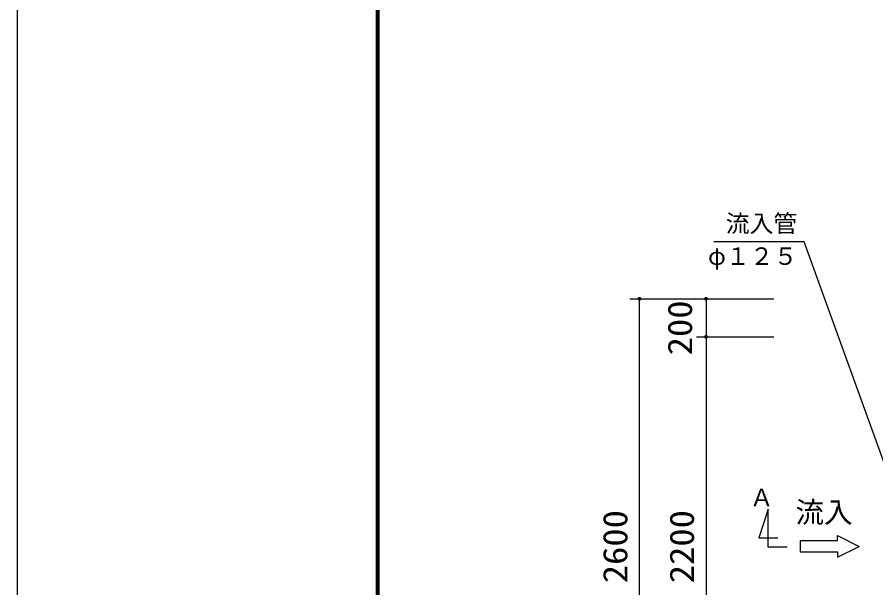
# Model space of a CAD drawing. Units: millimetres, scale not verified. Extents: x -14850 to 14850, y -10500 to 10500.
# Drawn here: x -14850 to -10338, y 1060 to 4057 of the extents above; entities that cross this region are included whole.
import ezdxf
from ezdxf.enums import TextEntityAlignment as Align

# ---------------------------------------------------------------- set-up
doc = ezdxf.new("R2010")
doc.units = ezdxf.units.MM
doc.header["$LTSCALE"] = 50
for name, color, linetype, lineweight in [('0-1_躯体', 3, 'Continuous', 25), ('0-4_製作', 5, 'Continuous', 25), ('0-7_図面枠', 7, 'Continuous', 25), ('0-8_Axis_waku', 7, 'Continuous', 25)]:
    doc.layers.add(name, color=color, linetype=linetype, lineweight=lineweight)
doc.styles.add('ＭＳ ゴシック', font='')
doc.styles.get('ＭＳ ゴシック').set_extended_font_data('MS Gothic')

msp = doc.modelspace()

# ---------------------------------------------------------------- linework, layer by layer
at = {"layer": '0-1_躯体'}
for p, q in [((-10714.69, 2878.11), (-11189.13, 2878.11)), ((-10136.97, 1278.11), (-10714.69, 2878.11)), ((-10538.65, 1334.36), (-10426.15, 1278.11)), ((-10538.65, 1306.23), (-10538.65, 1334.36)), ((-10538.65, 1306.23), (-10735.52, 1306.23)), ((-10735.52, 1306.23), (-10735.52, 1249.98)), ((-10735.52, 1249.98), (-10538.65, 1249.98))]:
    msp.add_line(p, q, dxfattribs=at)
for points in [[(-10803.36, 1273.23), (-10903.36, 1273.23), (-10903.36, 1473.23), (-10953.36, 1323.23), (-10853.36, 1323.23)], [(-10538.65, 1249.98), (-10538.65, 1221.86), (-10426.15, 1278.11)]]:
    msp.add_lwpolyline(points, dxfattribs=at)
at = {"layer": '0-4_製作', "color": 2}
for p, q in [((-11630.13, 2578.11), (-11230.13, 2578.11)), ((-11580.13, -21.89), (-11580.13, 2578.11)), ((-11280.13, 2578.11), (-10873.42, 2578.11)), ((-11230.13, 2578.11), (-11230.13, 2378.11)), ((-11280.13, 2378.11), (-10873.42, 2378.11)), ((-11230.13, 2378.11), (-11230.13, 178.11))]:
    msp.add_line(p, q, dxfattribs=at)
at = {"layer": '0-4_製作'}
for points in [[(-11589.17, 2582.36), (-11590.13, 2578.11), (-11590.11, 2578.73)], [(-11589.17, 2582.36), (-11580.13, 2578.11), (-11590.13, 2578.11)], [(-11580.13, 2578.11), (-11590.05, 2576.85), (-11590.13, 2578.11)], [(-11589.17, 2582.36), (-11590.11, 2578.73), (-11589.64, 2581.2)], [(-11589.64, 2581.2), (-11590.11, 2578.73), (-11589.95, 2579.98)], [(-11580.13, 2578.11), (-11589.81, 2575.62), (-11590.05, 2576.85)], [(-11580.13, 2578.11), (-11589.42, 2574.43), (-11589.81, 2575.62)], [(-11580.13, 2578.11), (-11588.89, 2573.29), (-11589.42, 2574.43)], [(-11588.57, 2583.46), (-11580.13, 2578.11), (-11589.17, 2582.36)], [(-11580.13, 2578.11), (-11588.22, 2572.23), (-11588.89, 2573.29)], [(-11587.83, 2584.48), (-11580.13, 2578.11), (-11588.57, 2583.46)], [(-11580.13, 2578.11), (-11587.41, 2571.26), (-11588.22, 2572.23)], [(-11586.97, 2585.4), (-11580.13, 2578.11), (-11587.83, 2584.48)], [(-11580.13, 2578.11), (-11586.5, 2570.4), (-11587.41, 2571.26)], [(-11586, 2586.2), (-11580.13, 2578.11), (-11586.97, 2585.4)], [(-11580.13, 2578.11), (-11585.48, 2569.66), (-11586.5, 2570.4)], [(-11584.94, 2586.87), (-11580.13, 2578.11), (-11586, 2586.2)], [(-11580.13, 2578.11), (-11584.38, 2569.06), (-11585.48, 2569.66)], [(-11583.81, 2587.4), (-11580.13, 2578.11), (-11584.94, 2586.87)], [(-11580.13, 2578.11), (-11583.22, 2568.6), (-11584.38, 2569.06)], [(-11582.61, 2587.79), (-11580.13, 2578.11), (-11583.81, 2587.4)], [(-11580.13, 2578.11), (-11582, 2568.28), (-11583.22, 2568.6)], [(-11581.38, 2588.03), (-11580.13, 2578.11), (-11582.61, 2587.79)], [(-11580.13, 2568.11), (-11582, 2568.28), (-11580.13, 2578.11)], [(-11580.13, 2588.11), (-11580.13, 2578.11), (-11581.38, 2588.03)], [(-11579.5, 2588.09), (-11580.13, 2578.11), (-11580.13, 2588.11)], [(-11578.25, 2587.93), (-11580.13, 2578.11), (-11579.5, 2588.09)], [(-11577.04, 2587.62), (-11580.13, 2578.11), (-11578.25, 2587.93)], [(-11577.04, 2587.62), (-11570.13, 2578.11), (-11580.13, 2578.11)], [(-11570.13, 2578.11), (-11580.13, 2568.11), (-11580.13, 2578.11)], [(-11570.13, 2578.11), (-11578.87, 2568.19), (-11580.13, 2568.11)], [(-11570.13, 2578.11), (-11577.64, 2568.42), (-11578.87, 2568.19)], [(-11570.13, 2578.11), (-11576.44, 2568.81), (-11577.64, 2568.42)], [(-11575.87, 2587.15), (-11570.13, 2578.11), (-11577.04, 2587.62)], [(-11570.13, 2578.11), (-11575.31, 2569.34), (-11576.44, 2568.81)], [(-11574.77, 2586.55), (-11570.13, 2578.11), (-11575.87, 2587.15)], [(-11570.13, 2578.11), (-11574.25, 2570.02), (-11575.31, 2569.34)], [(-11573.75, 2585.81), (-11570.13, 2578.11), (-11574.77, 2586.55)], [(-11570.13, 2578.11), (-11573.28, 2570.82), (-11574.25, 2570.02)], [(-11572.84, 2584.95), (-11570.13, 2578.11), (-11573.75, 2585.81)], [(-11570.13, 2578.11), (-11572.42, 2571.73), (-11573.28, 2570.82)], [(-11572.04, 2583.98), (-11570.13, 2578.11), (-11572.84, 2584.95)], [(-11570.13, 2578.11), (-11571.68, 2572.75), (-11572.42, 2571.73)], [(-11571.36, 2582.92), (-11570.13, 2578.11), (-11572.04, 2583.98)], [(-11570.13, 2578.11), (-11571.08, 2573.85), (-11571.68, 2572.75)], [(-11570.83, 2581.79), (-11570.13, 2578.11), (-11571.36, 2582.92)], [(-11570.13, 2578.11), (-11570.61, 2575.02), (-11571.08, 2573.85)], [(-11570.44, 2580.59), (-11570.13, 2578.11), (-11570.83, 2581.79)], [(-11570.14, 2577.48), (-11570.61, 2575.02), (-11570.13, 2578.11)], [(-11570.3, 2576.23), (-11570.61, 2575.02), (-11570.14, 2577.48)], [(-11570.2, 2579.36), (-11570.13, 2578.11), (-11570.44, 2580.59)], [(-11238.57, 2583.46), (-11240.13, 2578.11), (-11239.17, 2582.36)], [(-11238.57, 2583.46), (-11230.13, 2578.11), (-11240.13, 2578.11)], [(-11239.17, 2582.36), (-11240.13, 2578.11), (-11240.11, 2578.73)], [(-11230.13, 2578.11), (-11240.05, 2576.85), (-11240.13, 2578.11)], [(-11239.17, 2582.36), (-11240.11, 2578.73), (-11239.64, 2581.2)], [(-11239.64, 2581.2), (-11240.11, 2578.73), (-11239.95, 2579.98)], [(-11230.13, 2578.11), (-11239.81, 2575.62), (-11240.05, 2576.85)], [(-11230.13, 2578.11), (-11239.42, 2574.43), (-11239.81, 2575.62)], [(-11230.13, 2578.11), (-11238.89, 2573.29), (-11239.42, 2574.43)], [(-11230.13, 2578.11), (-11238.22, 2572.23), (-11238.89, 2573.29)], [(-11237.83, 2584.48), (-11230.13, 2578.11), (-11238.57, 2583.46)], [(-11230.13, 2578.11), (-11237.41, 2571.26), (-11238.22, 2572.23)], [(-11236.97, 2585.4), (-11230.13, 2578.11), (-11237.83, 2584.48)], [(-11230.13, 2578.11), (-11236.5, 2570.4), (-11237.41, 2571.26)], [(-11236, 2586.2), (-11230.13, 2578.11), (-11236.97, 2585.4)], [(-11230.13, 2578.11), (-11235.48, 2569.66), (-11236.5, 2570.4)], [(-11234.94, 2586.87), (-11230.13, 2578.11), (-11236, 2586.2)], [(-11230.13, 2578.11), (-11234.38, 2569.06), (-11235.48, 2569.66)], [(-11233.81, 2587.4), (-11230.13, 2578.11), (-11234.94, 2586.87)], [(-11230.13, 2578.11), (-11233.22, 2568.6), (-11234.38, 2569.06)], [(-11232.61, 2587.79), (-11230.13, 2578.11), (-11233.81, 2587.4)], [(-11230.13, 2578.11), (-11232, 2568.28), (-11233.22, 2568.6)], [(-11231.38, 2588.03), (-11230.13, 2578.11), (-11232.61, 2587.79)], [(-11230.13, 2568.11), (-11232, 2568.28), (-11230.13, 2578.11)], [(-11230.13, 2588.11), (-11230.13, 2578.11), (-11231.38, 2588.03)], [(-11229.5, 2588.09), (-11230.13, 2578.11), (-11230.13, 2588.11)], [(-11228.25, 2587.93), (-11230.13, 2578.11), (-11229.5, 2588.09)], [(-11227.04, 2587.62), (-11230.13, 2578.11), (-11228.25, 2587.93)], [(-11227.04, 2587.62), (-11220.13, 2578.11), (-11230.13, 2578.11)], [(-11220.13, 2578.11), (-11230.13, 2568.11), (-11230.13, 2578.11)], [(-11220.13, 2578.11), (-11228.87, 2568.19), (-11230.13, 2568.11)], [(-11220.13, 2578.11), (-11227.64, 2568.42), (-11228.87, 2568.19)], [(-11220.13, 2578.11), (-11226.44, 2568.81), (-11227.64, 2568.42)], [(-11225.87, 2587.15), (-11220.13, 2578.11), (-11227.04, 2587.62)], [(-11220.13, 2578.11), (-11225.31, 2569.34), (-11226.44, 2568.81)], [(-11224.77, 2586.55), (-11220.13, 2578.11), (-11225.87, 2587.15)], [(-11220.13, 2578.11), (-11224.25, 2570.02), (-11225.31, 2569.34)], [(-11223.75, 2585.81), (-11220.13, 2578.11), (-11224.77, 2586.55)], [(-11220.13, 2578.11), (-11223.28, 2570.82), (-11224.25, 2570.02)], [(-11222.84, 2584.95), (-11220.13, 2578.11), (-11223.75, 2585.81)], [(-11220.13, 2578.11), (-11222.42, 2571.73), (-11223.28, 2570.82)], [(-11222.04, 2583.98), (-11220.13, 2578.11), (-11222.84, 2584.95)], [(-11220.13, 2578.11), (-11221.68, 2572.75), (-11222.42, 2571.73)], [(-11221.36, 2582.92), (-11220.13, 2578.11), (-11222.04, 2583.98)], [(-11220.13, 2578.11), (-11221.08, 2573.85), (-11221.68, 2572.75)], [(-11220.83, 2581.79), (-11220.13, 2578.11), (-11221.36, 2582.92)], [(-11220.14, 2577.48), (-11221.08, 2573.85), (-11220.13, 2578.11)], [(-11220.14, 2577.48), (-11220.61, 2575.02), (-11221.08, 2573.85)], [(-11220.44, 2580.59), (-11220.13, 2578.11), (-11220.83, 2581.79)], [(-11220.3, 2576.23), (-11220.61, 2575.02), (-11220.14, 2577.48)], [(-11220.2, 2579.36), (-11220.13, 2578.11), (-11220.44, 2580.59)], [(-11580.13, 2568.11), (-11580.75, 2568.13), (-11582, 2568.28)], [(-11230.13, 2568.11), (-11230.75, 2568.13), (-11232, 2568.28)], [(-11239.17, 2382.36), (-11240.13, 2378.11), (-11240.11, 2378.73)], [(-11239.17, 2382.36), (-11230.13, 2378.11), (-11240.13, 2378.11)], [(-11230.13, 2378.11), (-11240.05, 2376.85), (-11240.13, 2378.11)], [(-11239.17, 2382.36), (-11240.11, 2378.73), (-11239.64, 2381.2)], [(-11239.64, 2381.2), (-11240.11, 2378.73), (-11239.95, 2379.98)], [(-11230.13, 2378.11), (-11239.81, 2375.62), (-11240.05, 2376.85)], [(-11230.13, 2378.11), (-11239.42, 2374.42), (-11239.81, 2375.62)], [(-11230.13, 2378.11), (-11238.89, 2373.29), (-11239.42, 2374.42)], [(-11238.57, 2383.46), (-11230.13, 2378.11), (-11239.17, 2382.36)], [(-11230.13, 2378.11), (-11238.22, 2372.23), (-11238.89, 2373.29)], [(-11237.83, 2384.48), (-11230.13, 2378.11), (-11238.57, 2383.46)], [(-11230.13, 2378.11), (-11237.41, 2371.26), (-11238.22, 2372.23)], [(-11236.97, 2385.4), (-11230.13, 2378.11), (-11237.83, 2384.48)], [(-11230.13, 2378.11), (-11236.5, 2370.4), (-11237.41, 2371.26)], [(-11236, 2386.2), (-11230.13, 2378.11), (-11236.97, 2385.4)], [(-11230.13, 2378.11), (-11235.48, 2369.66), (-11236.5, 2370.4)], [(-11234.94, 2386.87), (-11230.13, 2378.11), (-11236, 2386.2)], [(-11230.13, 2378.11), (-11234.38, 2369.06), (-11235.48, 2369.66)], [(-11233.81, 2387.4), (-11230.13, 2378.11), (-11234.94, 2386.87)], [(-11230.13, 2378.11), (-11233.22, 2368.6), (-11234.38, 2369.06)], [(-11232.61, 2387.79), (-11230.13, 2378.11), (-11233.81, 2387.4)], [(-11230.13, 2378.11), (-11232, 2368.28), (-11233.22, 2368.6)], [(-11231.38, 2388.03), (-11230.13, 2378.11), (-11232.61, 2387.79)], [(-11230.13, 2368.11), (-11232, 2368.28), (-11230.13, 2378.11)], [(-11230.13, 2368.11), (-11230.75, 2368.13), (-11232, 2368.28)], [(-11230.13, 2388.11), (-11230.13, 2378.11), (-11231.38, 2388.03)], [(-11229.5, 2388.09), (-11230.13, 2378.11), (-11230.13, 2388.11)], [(-11228.25, 2387.93), (-11230.13, 2378.11), (-11229.5, 2388.09)], [(-11227.04, 2387.62), (-11230.13, 2378.11), (-11228.25, 2387.93)], [(-11227.04, 2387.62), (-11220.13, 2378.11), (-11230.13, 2378.11)], [(-11220.13, 2378.11), (-11230.13, 2368.11), (-11230.13, 2378.11)], [(-11220.13, 2378.11), (-11228.87, 2368.18), (-11230.13, 2368.11)], [(-11220.13, 2378.11), (-11227.64, 2368.42), (-11228.87, 2368.18)], [(-11220.13, 2378.11), (-11226.44, 2368.81), (-11227.64, 2368.42)], [(-11225.87, 2387.15), (-11220.13, 2378.11), (-11227.04, 2387.62)], [(-11220.13, 2378.11), (-11225.31, 2369.34), (-11226.44, 2368.81)], [(-11224.77, 2386.55), (-11220.13, 2378.11), (-11225.87, 2387.15)], [(-11220.13, 2378.11), (-11224.25, 2370.02), (-11225.31, 2369.34)], [(-11223.75, 2385.81), (-11220.13, 2378.11), (-11224.77, 2386.55)], [(-11220.13, 2378.11), (-11223.28, 2370.82), (-11224.25, 2370.02)], [(-11222.84, 2384.95), (-11220.13, 2378.11), (-11223.75, 2385.81)], [(-11220.13, 2378.11), (-11222.42, 2371.73), (-11223.28, 2370.82)], [(-11222.04, 2383.98), (-11220.13, 2378.11), (-11222.84, 2384.95)], [(-11220.13, 2378.11), (-11221.68, 2372.75), (-11222.42, 2371.73)], [(-11221.36, 2382.92), (-11220.13, 2378.11), (-11222.04, 2383.98)], [(-11220.13, 2378.11), (-11221.08, 2373.85), (-11221.68, 2372.75)], [(-11220.83, 2381.79), (-11220.13, 2378.11), (-11221.36, 2382.92)], [(-11220.13, 2378.11), (-11220.61, 2375.02), (-11221.08, 2373.85)], [(-11220.44, 2380.59), (-11220.13, 2378.11), (-11220.83, 2381.79)], [(-11220.14, 2377.48), (-11220.61, 2375.02), (-11220.13, 2378.11)], [(-11220.3, 2376.23), (-11220.61, 2375.02), (-11220.14, 2377.48)], [(-11220.2, 2379.36), (-11220.13, 2378.11), (-11220.44, 2380.59)]]:
    msp.add_solid(points, dxfattribs=at)
at = {"layer": '0-7_図面枠'}
msp.add_lwpolyline([(-14850, -10500), (14850, -10500), (14850, 10500), (-14850, 10500)], close=True, dxfattribs=at)
at = {"layer": '0-8_Axis_waku'}
for p, q in [((-12964, 9629), (-12964, -9679.01)), ((-12963, 9628), (-12963, -9678.01)), ((-12962, 9627), (-12962, -9677.01)), ((-12961, 9626), (-12961, -9676.01)), ((-12960, 9625), (-12960, -9675.01)), ((-12959, 9624), (-12959, -9674.01)), ((-12958, 9623), (-12958, -9673.01)), ((-12957, 9622), (-12957, -9672.01)), ((-12956, 9621), (-12956, -9671.01)), ((-12955, 9620), (-12955, -9670.01)), ((-12954, 9619), (-12954, -9669.01)), ((-12953, 9618), (-12953, -9668.01)), ((-12952, 9617), (-12952, -9667.01)), ((-12951, 9616), (-12951, -9666.01)), ((-12950, 9615), (-12950, -9665))]:
    msp.add_line(p, q, dxfattribs=at)

# ---------------------------------------------------------------- texts
at = {"layer": '0-1_躯体', "color": 4, "style": 'ＭＳ ゴシック'}
for s, height, p in [('\u3000流入管\u3000', 91.79, (-11251.95, 2900.38)), ('φ１２５', 91.79, (-11220.35, 2728.84)), ('Ａ', 91.79, (-11000.75, 1460.7)), ('流入', 110, (-10760.44, 1369.15))]:
    msp.add_text(s, height=height, dxfattribs=at).set_placement(p, align=Align.BOTTOM_LEFT)
at = {"layer": '0-4_製作', "color": 4, "style": 'ＭＳ ゴシック', "width": 1.1}
for s, p in [('200', (-11265.12, 2281.33)), ('2600', (-11605.13, 1084.36)), ('2200', (-11255.13, 1084.36))]:
    msp.add_text(s, height=128.4, rotation=90, dxfattribs=at).set_placement(p, align=Align.BOTTOM_LEFT)

doc.saveas('drawing.dxf')
